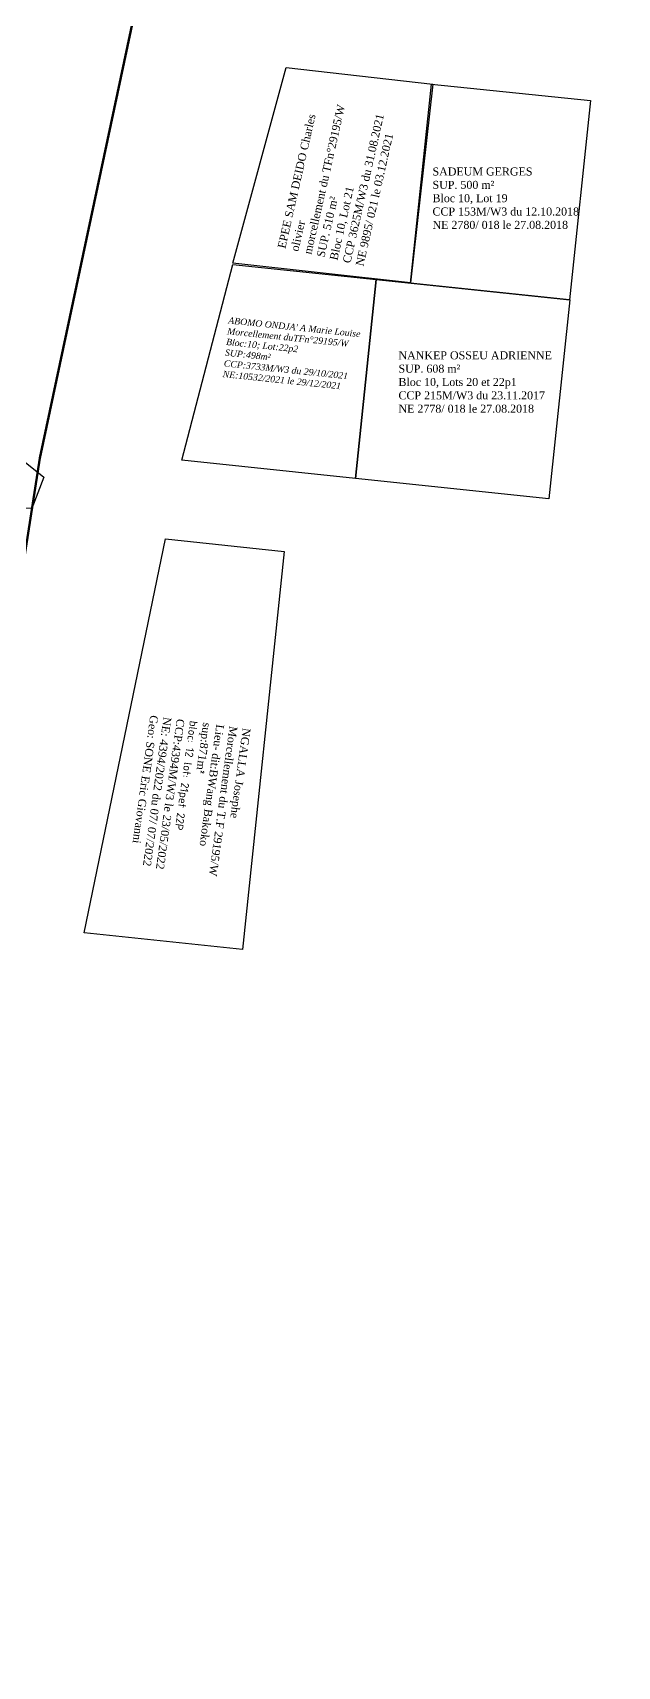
# Model space of a CAD drawing. Header units: millimetres. Extents: x 587399 to 927168, y 438565 to 1444955.
# Drawn here: x 591554.2 to 591627.3, y 439531.5 to 439735.7 of the extents above; entities that cross this region are included whole.
import ezdxf

# ---------------------------------------------------------------- set-up
doc = ezdxf.new("R2010")
doc.units = ezdxf.units.MM
doc.header["$LTSCALE"] = 2
for name, color, linetype in [('end maj 26 02 2021', 7, 'Continuous'), ('MAJ JAN 2022', 1, 'Continuous'), ('MAJ JANVIER 2022', 1, 'Continuous'), ('MAJ NOV 2021', 7, 'Continuous')]:
    doc.layers.add(name, color=color, linetype=linetype)
doc.styles.get("Standard").update_dxf_attribs({"font": 'arial.ttf'})
doc.styles.add('Times 1.0', font='times.ttf', dxfattribs={"width": 0.99, "height": 1})

msp = doc.modelspace()

# ---------------------------------------------------------------- linework, layer by layer
at = {"color": 7, "lineweight": 50, "flags": 128}
msp.add_lwpolyline([(591875.86, 438615.063), (591690.87, 438659.743), (591635.86, 438937.763), (591620.33, 439176.653), (591655.82, 439353.813), (591662.775, 439482.936), (591515.429, 439459.328), (591532.493, 439537.627), (591555.07, 439682.483), (591567.28, 439739.868), (591588.891, 439908.633), (591586.75, 440093.003), (591607.59, 440168.253), (591560.45, 440190.743), (591559.06, 440224.443), (591548.63, 440250.213), (591520.11, 440425.433), (591548.77, 440439.223), (591729.27, 440055.233), (591952.09, 439918.413)], dxfattribs=at)
at = {"color": 6, "flags": 128}
msp.add_lwpolyline([(591570.79, 439672.39), (591585.63, 439670.83), (591580.41, 439621.1), (591560.6, 439623.18)], close=True, dxfattribs=at)
at = {"layer": 'end maj 26 02 2021', "color": 3, "linetype": 'ByBlock', "ltscale": 0.0014}
for q in [(591567.28, 439739.868), (591532.493, 439537.627)]:
    msp.add_line((591555.07, 439682.483), q, dxfattribs=at)
at = {"layer": 'end maj 26 02 2021', "color": 150, "flags": 128}
for points in [[(591604.019, 439729.235), (591623.91, 439727.19), (591621.297, 439702.285), (591601.415, 439704.372)], [(591604.019, 439729.235), (591623.91, 439727.19), (591621.297, 439702.285), (591601.415, 439704.372)], [(591604.019, 439729.235), (591623.91, 439727.19), (591621.297, 439702.285), (591601.415, 439704.372)], [(591604.019, 439729.235), (591623.91, 439727.19), (591621.297, 439702.285), (591601.415, 439704.372)], [(591604.019, 439729.235), (591623.91, 439727.19), (591621.297, 439702.285), (591601.415, 439704.372)], [(591604.019, 439729.235), (591623.91, 439727.19), (591621.297, 439702.285), (591601.415, 439704.372)], [(591597.118, 439704.822), (591621.306, 439702.284), (591618.7, 439677.42), (591594.513, 439679.958)], [(591597.118, 439704.822), (591621.306, 439702.284), (591618.7, 439677.42), (591594.513, 439679.958)], [(591597.118, 439704.822), (591621.306, 439702.284), (591618.7, 439677.42), (591594.513, 439679.958)], [(591597.118, 439704.822), (591621.306, 439702.284), (591618.7, 439677.42), (591594.513, 439679.958)], [(591597.118, 439704.822), (591621.306, 439702.284), (591618.7, 439677.42), (591594.513, 439679.958)], [(591597.118, 439704.822), (591621.306, 439702.284), (591618.7, 439677.42), (591594.513, 439679.958)]]:
    msp.add_lwpolyline(points, close=True, dxfattribs=at)
at = {"layer": 'MAJ JAN 2022', "flags": 128}
msp.add_lwpolyline([(591579.189, 439706.702), (591597.118, 439704.822), (591594.513, 439679.961), (591572.829, 439682.227)], close=True, dxfattribs=at)
msp.add_lwpolyline([(591579.189, 439706.702), (591597.118, 439704.822), (591594.513, 439679.961), (591572.829, 439682.227)], close=True, dxfattribs=at)
msp.add_lwpolyline([(591579.189, 439706.702), (591597.118, 439704.822), (591594.513, 439679.961), (591572.829, 439682.227)], close=True, dxfattribs=at)
msp.add_lwpolyline([(591579.189, 439706.702), (591597.118, 439704.822), (591594.513, 439679.961), (591572.829, 439682.227)], close=True, dxfattribs=at)
at = {"layer": 'MAJ JANVIER 2022', "lineweight": -3, "flags": 128}
msp.add_lwpolyline([(591517.88, 439689.44), (591545.58, 439688.1), (591555.58, 439680.12), (591554.05, 439676.18), (591516.63, 439678.01)], close=True, dxfattribs=at)
msp.add_lwpolyline([(591517.88, 439689.44), (591545.58, 439688.1), (591555.58, 439680.12), (591554.05, 439676.18), (591516.63, 439678.01)], close=True, dxfattribs=at)
at = {"layer": 'MAJ JANVIER 2022', "color": 5, "lineweight": -3, "flags": 128}
msp.add_lwpolyline([(591517.88, 439689.44), (591545.58, 439688.1), (591555.58, 439680.12), (591554.05, 439676.18), (591516.63, 439678.01)], close=True, dxfattribs=at)
msp.add_lwpolyline([(591517.88, 439689.44), (591545.58, 439688.1), (591555.58, 439680.12), (591554.05, 439676.18), (591516.63, 439678.01)], close=True, dxfattribs=at)
at = {"layer": 'MAJ NOV 2021', "lineweight": -3, "flags": 128}
msp.add_lwpolyline([(591585.861, 439731.286), (591604.19, 439729.235), (591601.417, 439704.388), (591579.207, 439706.872)], close=True, dxfattribs=at)
msp.add_lwpolyline([(591585.861, 439731.286), (591604.19, 439729.235), (591601.417, 439704.388), (591579.207, 439706.872)], close=True, dxfattribs=at)
msp.add_lwpolyline([(591585.861, 439731.286), (591604.19, 439729.235), (591601.417, 439704.388), (591579.207, 439706.872)], close=True, dxfattribs=at)
msp.add_lwpolyline([(591585.861, 439731.286), (591604.19, 439729.235), (591601.417, 439704.388), (591579.207, 439706.872)], close=True, dxfattribs=at)

# ---------------------------------------------------------------- texts
at = {"insert": (591581.429, 439648.675), "char_height": 1, "width": 30, "attachment_point": 1, "rotation": 262.1083}
msp.add_mtext('\\A1;{\\fTimes New Roman|b0|i0|c0|p18;NGALLA Josephe\\P\\C1;Morcellement du T.F 29195/W\\P\\C256;Lieu- dit:BWang Bakoko\\Psup:871m\\fISOCPEUR|b0|i0|c0|p34;²\\Pbloc: 12 lot: 21pet 22P\\fTimes New Roman|b0|i0|c0|p18;\\PCCP:4394M/W3 le 23/05/2022\\PNE: 4394/2022 du 07/ 07/2022\\P\\C1;Geo: SONE Eric Giovanni }', dxfattribs=at)
at = {"layer": 'end maj 26 02 2021', "color": 150, "linetype": 'ByBlock', "lineweight": -3, "ltscale": 0.0014, "char_height": 1, "width": 40.24309, "attachment_point": 1, "style": 'Times 1.0'}
for s, insert in [('{\\C256;SADEUM GERGES\\fTimes New Roman|b0|i0|c186|p18;\\PSUP. \\fTimes New Roman|b0|i0|c0|p18;500\\fTimes New Roman|b0|i0|c186|p18; m²\\PBloc 1\\fTimes New Roman|b0|i0|c0|p18;0\\fTimes New Roman|b0|i0|c186|p18;, Lot\\fTimes New Roman|b0|i0|c0|p18; 19\\P\\fTimes New Roman|b0|i0|c186|p18;CCP \\fTimes New Roman|b0|i0|c0|p18;153\\fTimes New Roman|b0|i0|c186|p18;M/W3 du \\fTimes New Roman|b0|i0|c0|p18;12\\fTimes New Roman|b0|i0|c186|p18;.\\fTimes New Roman|b0|i0|c0|p18;10\\fTimes New Roman|b0|i0|c186|p18;.201\\fTimes New Roman|b0|i0|c0|p18;8\\fTimes New Roman|b0|i0|c186|p18;\\PNE\\fTimes New Roman|b0|i0|c0|p18; 2780/ 018 le 27.08.2018\\fTimes New Roman|b0|i0|c186|p18;           }', (591604.152, 439718.809)), ('{\\C256;SADEUM GERGES\\fTimes New Roman|b0|i0|c186|p18;\\PSUP. \\fTimes New Roman|b0|i0|c0|p18;500\\fTimes New Roman|b0|i0|c186|p18; m²\\PBloc 1\\fTimes New Roman|b0|i0|c0|p18;0\\fTimes New Roman|b0|i0|c186|p18;, Lot\\fTimes New Roman|b0|i0|c0|p18; 19\\P\\fTimes New Roman|b0|i0|c186|p18;CCP \\fTimes New Roman|b0|i0|c0|p18;153\\fTimes New Roman|b0|i0|c186|p18;M/W3 du \\fTimes New Roman|b0|i0|c0|p18;12\\fTimes New Roman|b0|i0|c186|p18;.\\fTimes New Roman|b0|i0|c0|p18;10\\fTimes New Roman|b0|i0|c186|p18;.201\\fTimes New Roman|b0|i0|c0|p18;8\\fTimes New Roman|b0|i0|c186|p18;\\PNE\\fTimes New Roman|b0|i0|c0|p18; 2780/ 018 le 27.08.2018\\fTimes New Roman|b0|i0|c186|p18;           }', (591604.152, 439718.809)), ('{\\C256;SADEUM GERGES\\fTimes New Roman|b0|i0|c186|p18;\\PSUP. \\fTimes New Roman|b0|i0|c0|p18;500\\fTimes New Roman|b0|i0|c186|p18; m²\\PBloc 1\\fTimes New Roman|b0|i0|c0|p18;0\\fTimes New Roman|b0|i0|c186|p18;, Lot\\fTimes New Roman|b0|i0|c0|p18; 19\\P\\fTimes New Roman|b0|i0|c186|p18;CCP \\fTimes New Roman|b0|i0|c0|p18;153\\fTimes New Roman|b0|i0|c186|p18;M/W3 du \\fTimes New Roman|b0|i0|c0|p18;12\\fTimes New Roman|b0|i0|c186|p18;.\\fTimes New Roman|b0|i0|c0|p18;10\\fTimes New Roman|b0|i0|c186|p18;.201\\fTimes New Roman|b0|i0|c0|p18;8\\fTimes New Roman|b0|i0|c186|p18;\\PNE\\fTimes New Roman|b0|i0|c0|p18; 2780/ 018 le 27.08.2018\\fTimes New Roman|b0|i0|c186|p18;           }', (591604.152, 439718.809)), ('{\\C256;SADEUM GERGES\\fTimes New Roman|b0|i0|c186|p18;\\PSUP. \\fTimes New Roman|b0|i0|c0|p18;500\\fTimes New Roman|b0|i0|c186|p18; m²\\PBloc 1\\fTimes New Roman|b0|i0|c0|p18;0\\fTimes New Roman|b0|i0|c186|p18;, Lot\\fTimes New Roman|b0|i0|c0|p18; 19\\P\\fTimes New Roman|b0|i0|c186|p18;CCP \\fTimes New Roman|b0|i0|c0|p18;153\\fTimes New Roman|b0|i0|c186|p18;M/W3 du \\fTimes New Roman|b0|i0|c0|p18;12\\fTimes New Roman|b0|i0|c186|p18;.\\fTimes New Roman|b0|i0|c0|p18;10\\fTimes New Roman|b0|i0|c186|p18;.201\\fTimes New Roman|b0|i0|c0|p18;8\\fTimes New Roman|b0|i0|c186|p18;\\PNE\\fTimes New Roman|b0|i0|c0|p18; 2780/ 018 le 27.08.2018\\fTimes New Roman|b0|i0|c186|p18;           }', (591604.152, 439718.809)), ('{\\C256;SADEUM GERGES\\fTimes New Roman|b0|i0|c186|p18;\\PSUP. \\fTimes New Roman|b0|i0|c0|p18;500\\fTimes New Roman|b0|i0|c186|p18; m²\\PBloc 1\\fTimes New Roman|b0|i0|c0|p18;0\\fTimes New Roman|b0|i0|c186|p18;, Lot\\fTimes New Roman|b0|i0|c0|p18; 19\\P\\fTimes New Roman|b0|i0|c186|p18;CCP \\fTimes New Roman|b0|i0|c0|p18;153\\fTimes New Roman|b0|i0|c186|p18;M/W3 du \\fTimes New Roman|b0|i0|c0|p18;12\\fTimes New Roman|b0|i0|c186|p18;.\\fTimes New Roman|b0|i0|c0|p18;10\\fTimes New Roman|b0|i0|c186|p18;.201\\fTimes New Roman|b0|i0|c0|p18;8\\fTimes New Roman|b0|i0|c186|p18;\\PNE\\fTimes New Roman|b0|i0|c0|p18; 2780/ 018 le 27.08.2018\\fTimes New Roman|b0|i0|c186|p18;           }', (591604.152, 439718.809)), ('{\\C256;SADEUM GERGES\\fTimes New Roman|b0|i0|c186|p18;\\PSUP. \\fTimes New Roman|b0|i0|c0|p18;500\\fTimes New Roman|b0|i0|c186|p18; m²\\PBloc 1\\fTimes New Roman|b0|i0|c0|p18;0\\fTimes New Roman|b0|i0|c186|p18;, Lot\\fTimes New Roman|b0|i0|c0|p18; 19\\P\\fTimes New Roman|b0|i0|c186|p18;CCP \\fTimes New Roman|b0|i0|c0|p18;153\\fTimes New Roman|b0|i0|c186|p18;M/W3 du \\fTimes New Roman|b0|i0|c0|p18;12\\fTimes New Roman|b0|i0|c186|p18;.\\fTimes New Roman|b0|i0|c0|p18;10\\fTimes New Roman|b0|i0|c186|p18;.201\\fTimes New Roman|b0|i0|c0|p18;8\\fTimes New Roman|b0|i0|c186|p18;\\PNE\\fTimes New Roman|b0|i0|c0|p18; 2780/ 018 le 27.08.2018\\fTimes New Roman|b0|i0|c186|p18;           }', (591604.152, 439718.809)), ('{\\C256;NANKEP OSSEU ADRIENNE\\fTimes New Roman|b0|i0|c186|p18;\\PSUP. \\fTimes New Roman|b0|i0|c0|p18;608\\fTimes New Roman|b0|i0|c186|p18; m²\\PBloc 1\\fTimes New Roman|b0|i0|c0|p18;0\\fTimes New Roman|b0|i0|c186|p18;, Lots \\fTimes New Roman|b0|i0|c0|p18;20 et 22p1\\P\\fTimes New Roman|b0|i0|c186|p18;CCP \\fTimes New Roman|b0|i0|c0|p18;215\\fTimes New Roman|b0|i0|c186|p18;M/W3 du \\fTimes New Roman|b0|i0|c0|p18;2\\fTimes New Roman|b0|i0|c186|p18;3.\\fTimes New Roman|b0|i0|c0|p18;11\\fTimes New Roman|b0|i0|c186|p18;.201\\fTimes New Roman|b0|i0|c0|p18;7\\fTimes New Roman|b0|i0|c186|p18;\\PNE\\fTimes New Roman|b0|i0|c0|p18; 2778/ 018 le 27.08.2018\\fTimes New Roman|b0|i0|c186|p18;           }', (591599.899, 439695.84)), ('{\\C256;NANKEP OSSEU ADRIENNE\\fTimes New Roman|b0|i0|c186|p18;\\PSUP. \\fTimes New Roman|b0|i0|c0|p18;608\\fTimes New Roman|b0|i0|c186|p18; m²\\PBloc 1\\fTimes New Roman|b0|i0|c0|p18;0\\fTimes New Roman|b0|i0|c186|p18;, Lots \\fTimes New Roman|b0|i0|c0|p18;20 et 22p1\\P\\fTimes New Roman|b0|i0|c186|p18;CCP \\fTimes New Roman|b0|i0|c0|p18;215\\fTimes New Roman|b0|i0|c186|p18;M/W3 du \\fTimes New Roman|b0|i0|c0|p18;2\\fTimes New Roman|b0|i0|c186|p18;3.\\fTimes New Roman|b0|i0|c0|p18;11\\fTimes New Roman|b0|i0|c186|p18;.201\\fTimes New Roman|b0|i0|c0|p18;7\\fTimes New Roman|b0|i0|c186|p18;\\PNE\\fTimes New Roman|b0|i0|c0|p18; 2778/ 018 le 27.08.2018\\fTimes New Roman|b0|i0|c186|p18;           }', (591599.899, 439695.84)), ('{\\C256;NANKEP OSSEU ADRIENNE\\fTimes New Roman|b0|i0|c186|p18;\\PSUP. \\fTimes New Roman|b0|i0|c0|p18;608\\fTimes New Roman|b0|i0|c186|p18; m²\\PBloc 1\\fTimes New Roman|b0|i0|c0|p18;0\\fTimes New Roman|b0|i0|c186|p18;, Lots \\fTimes New Roman|b0|i0|c0|p18;20 et 22p1\\P\\fTimes New Roman|b0|i0|c186|p18;CCP \\fTimes New Roman|b0|i0|c0|p18;215\\fTimes New Roman|b0|i0|c186|p18;M/W3 du \\fTimes New Roman|b0|i0|c0|p18;2\\fTimes New Roman|b0|i0|c186|p18;3.\\fTimes New Roman|b0|i0|c0|p18;11\\fTimes New Roman|b0|i0|c186|p18;.201\\fTimes New Roman|b0|i0|c0|p18;7\\fTimes New Roman|b0|i0|c186|p18;\\PNE\\fTimes New Roman|b0|i0|c0|p18; 2778/ 018 le 27.08.2018\\fTimes New Roman|b0|i0|c186|p18;           }', (591599.899, 439695.84)), ('{\\C256;NANKEP OSSEU ADRIENNE\\fTimes New Roman|b0|i0|c186|p18;\\PSUP. \\fTimes New Roman|b0|i0|c0|p18;608\\fTimes New Roman|b0|i0|c186|p18; m²\\PBloc 1\\fTimes New Roman|b0|i0|c0|p18;0\\fTimes New Roman|b0|i0|c186|p18;, Lots \\fTimes New Roman|b0|i0|c0|p18;20 et 22p1\\P\\fTimes New Roman|b0|i0|c186|p18;CCP \\fTimes New Roman|b0|i0|c0|p18;215\\fTimes New Roman|b0|i0|c186|p18;M/W3 du \\fTimes New Roman|b0|i0|c0|p18;2\\fTimes New Roman|b0|i0|c186|p18;3.\\fTimes New Roman|b0|i0|c0|p18;11\\fTimes New Roman|b0|i0|c186|p18;.201\\fTimes New Roman|b0|i0|c0|p18;7\\fTimes New Roman|b0|i0|c186|p18;\\PNE\\fTimes New Roman|b0|i0|c0|p18; 2778/ 018 le 27.08.2018\\fTimes New Roman|b0|i0|c186|p18;           }', (591599.899, 439695.84)), ('{\\C256;NANKEP OSSEU ADRIENNE\\fTimes New Roman|b0|i0|c186|p18;\\PSUP. \\fTimes New Roman|b0|i0|c0|p18;608\\fTimes New Roman|b0|i0|c186|p18; m²\\PBloc 1\\fTimes New Roman|b0|i0|c0|p18;0\\fTimes New Roman|b0|i0|c186|p18;, Lots \\fTimes New Roman|b0|i0|c0|p18;20 et 22p1\\P\\fTimes New Roman|b0|i0|c186|p18;CCP \\fTimes New Roman|b0|i0|c0|p18;215\\fTimes New Roman|b0|i0|c186|p18;M/W3 du \\fTimes New Roman|b0|i0|c0|p18;2\\fTimes New Roman|b0|i0|c186|p18;3.\\fTimes New Roman|b0|i0|c0|p18;11\\fTimes New Roman|b0|i0|c186|p18;.201\\fTimes New Roman|b0|i0|c0|p18;7\\fTimes New Roman|b0|i0|c186|p18;\\PNE\\fTimes New Roman|b0|i0|c0|p18; 2778/ 018 le 27.08.2018\\fTimes New Roman|b0|i0|c186|p18;           }', (591599.899, 439695.84)), ('{\\C256;NANKEP OSSEU ADRIENNE\\fTimes New Roman|b0|i0|c186|p18;\\PSUP. \\fTimes New Roman|b0|i0|c0|p18;608\\fTimes New Roman|b0|i0|c186|p18; m²\\PBloc 1\\fTimes New Roman|b0|i0|c0|p18;0\\fTimes New Roman|b0|i0|c186|p18;, Lots \\fTimes New Roman|b0|i0|c0|p18;20 et 22p1\\P\\fTimes New Roman|b0|i0|c186|p18;CCP \\fTimes New Roman|b0|i0|c0|p18;215\\fTimes New Roman|b0|i0|c186|p18;M/W3 du \\fTimes New Roman|b0|i0|c0|p18;2\\fTimes New Roman|b0|i0|c186|p18;3.\\fTimes New Roman|b0|i0|c0|p18;11\\fTimes New Roman|b0|i0|c186|p18;.201\\fTimes New Roman|b0|i0|c0|p18;7\\fTimes New Roman|b0|i0|c186|p18;\\PNE\\fTimes New Roman|b0|i0|c0|p18; 2778/ 018 le 27.08.2018\\fTimes New Roman|b0|i0|c186|p18;           }', (591599.899, 439695.84))]:
    msp.add_mtext(s, dxfattribs=dict(at, insert=insert))
at = {"layer": 'MAJ JAN 2022', "insert": (591578.678, 439700.122), "char_height": 0.80786, "attachment_point": 1, "rotation": 354.07879}
msp.add_mtext_dynamic_manual_height_columns("{\\fTimes New Roman|b0|i1|c0|p18;ABOMO ONDJA' A Marie Louise\\PMorcellement duTFn°29195/W\\PBloc:10; Lot:22p2\\PSUP:498m²\\PCCP:3733M/W3 du 29/10/2021\\PNE:10532/2021 le 29/12/2021}", width=53.67592, gutter_width=12.5, heights=[27.436], dxfattribs=at)
msp.add_mtext_dynamic_manual_height_columns("{\\fTimes New Roman|b0|i1|c0|p18;ABOMO ONDJA' A Marie Louise\\PMorcellement duTFn°29195/W\\PBloc:10; Lot:22p2\\PSUP:498m²\\PCCP:3733M/W3 du 29/10/2021\\PNE:10532/2021 le 29/12/2021}", width=53.67592, gutter_width=12.5, heights=[27.436], dxfattribs=at)
msp.add_mtext_dynamic_manual_height_columns("{\\fTimes New Roman|b0|i1|c0|p18;ABOMO ONDJA' A Marie Louise\\PMorcellement duTFn°29195/W\\PBloc:10; Lot:22p2\\PSUP:498m²\\PCCP:3733M/W3 du 29/10/2021\\PNE:10532/2021 le 29/12/2021}", width=53.67592, gutter_width=12.5, heights=[27.436], dxfattribs=at)
msp.add_mtext_dynamic_manual_height_columns("{\\fTimes New Roman|b0|i1|c0|p18;ABOMO ONDJA' A Marie Louise\\PMorcellement duTFn°29195/W\\PBloc:10; Lot:22p2\\PSUP:498m²\\PCCP:3733M/W3 du 29/10/2021\\PNE:10532/2021 le 29/12/2021}", width=53.67592, gutter_width=12.5, heights=[27.436], dxfattribs=at)
at = {"layer": 'MAJ NOV 2021', "color": 150, "linetype": 'ByBlock', "lineweight": -3, "ltscale": 0.0014, "insert": (591584.778, 439708.845), "char_height": 1, "width": 40.24309, "attachment_point": 1, "rotation": 77.23012, "style": 'Times 1.0'}
msp.add_mtext('{\\C256;EPEE SAM DEIDO Charles \\Polivier\\P\\C1;morcellement du TFn°29195/W \\P\\fTimes New Roman|b0|i0|c186|p18;\\C256;SUP. \\fTimes New Roman|b0|i0|c0|p18;510\\fTimes New Roman|b0|i0|c186|p18; m²\\PBloc 1\\fTimes New Roman|b0|i0|c0|p18;0\\fTimes New Roman|b0|i0|c186|p18;, Lot\\fTimes New Roman|b0|i0|c0|p18; 21\\P\\fTimes New Roman|b0|i0|c186|p18;CCP \\fTimes New Roman|b0|i0|c0|p18;3625\\fTimes New Roman|b0|i0|c186|p18;M/W3 du \\fTimes New Roman|b0|i0|c0|p18;31.08.2021\\P\\fTimes New Roman|b0|i0|c186|p18;NE\\fTimes New Roman|b0|i0|c0|p18; 9895/ 021 le 03.12.2021\\fTimes New Roman|b0|i0|c186|p18;         }', dxfattribs=at)
msp.add_mtext('{\\C256;EPEE SAM DEIDO Charles \\Polivier\\P\\C1;morcellement du TFn°29195/W \\P\\fTimes New Roman|b0|i0|c186|p18;\\C256;SUP. \\fTimes New Roman|b0|i0|c0|p18;510\\fTimes New Roman|b0|i0|c186|p18; m²\\PBloc 1\\fTimes New Roman|b0|i0|c0|p18;0\\fTimes New Roman|b0|i0|c186|p18;, Lot\\fTimes New Roman|b0|i0|c0|p18; 21\\P\\fTimes New Roman|b0|i0|c186|p18;CCP \\fTimes New Roman|b0|i0|c0|p18;3625\\fTimes New Roman|b0|i0|c186|p18;M/W3 du \\fTimes New Roman|b0|i0|c0|p18;31.08.2021\\P\\fTimes New Roman|b0|i0|c186|p18;NE\\fTimes New Roman|b0|i0|c0|p18; 9895/ 021 le 03.12.2021\\fTimes New Roman|b0|i0|c186|p18;         }', dxfattribs=at)
msp.add_mtext('{\\C256;EPEE SAM DEIDO Charles \\Polivier\\P\\C1;morcellement du TFn°29195/W \\P\\fTimes New Roman|b0|i0|c186|p18;\\C256;SUP. \\fTimes New Roman|b0|i0|c0|p18;510\\fTimes New Roman|b0|i0|c186|p18; m²\\PBloc 1\\fTimes New Roman|b0|i0|c0|p18;0\\fTimes New Roman|b0|i0|c186|p18;, Lot\\fTimes New Roman|b0|i0|c0|p18; 21\\P\\fTimes New Roman|b0|i0|c186|p18;CCP \\fTimes New Roman|b0|i0|c0|p18;3625\\fTimes New Roman|b0|i0|c186|p18;M/W3 du \\fTimes New Roman|b0|i0|c0|p18;31.08.2021\\P\\fTimes New Roman|b0|i0|c186|p18;NE\\fTimes New Roman|b0|i0|c0|p18; 9895/ 021 le 03.12.2021\\fTimes New Roman|b0|i0|c186|p18;         }', dxfattribs=at)
msp.add_mtext('{\\C256;EPEE SAM DEIDO Charles \\Polivier\\P\\C1;morcellement du TFn°29195/W \\P\\fTimes New Roman|b0|i0|c186|p18;\\C256;SUP. \\fTimes New Roman|b0|i0|c0|p18;510\\fTimes New Roman|b0|i0|c186|p18; m²\\PBloc 1\\fTimes New Roman|b0|i0|c0|p18;0\\fTimes New Roman|b0|i0|c186|p18;, Lot\\fTimes New Roman|b0|i0|c0|p18; 21\\P\\fTimes New Roman|b0|i0|c186|p18;CCP \\fTimes New Roman|b0|i0|c0|p18;3625\\fTimes New Roman|b0|i0|c186|p18;M/W3 du \\fTimes New Roman|b0|i0|c0|p18;31.08.2021\\P\\fTimes New Roman|b0|i0|c186|p18;NE\\fTimes New Roman|b0|i0|c0|p18; 9895/ 021 le 03.12.2021\\fTimes New Roman|b0|i0|c186|p18;         }', dxfattribs=at)

doc.saveas('drawing.dxf')
